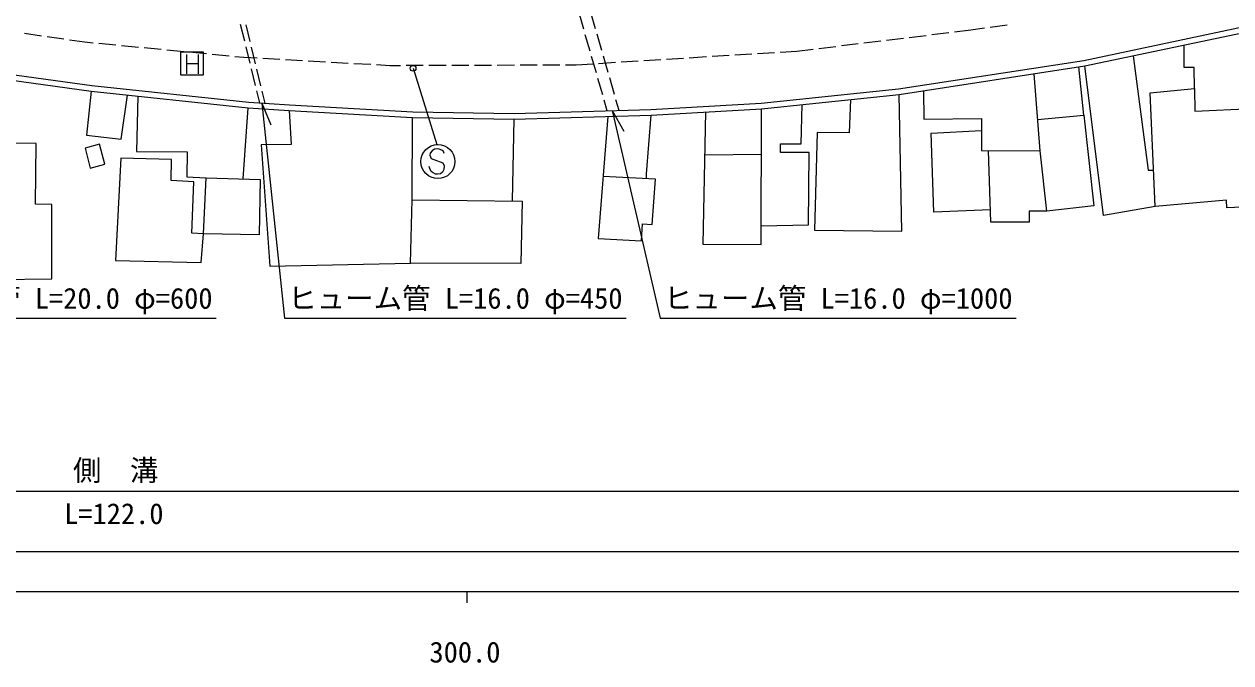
# Model space of a CAD drawing. Units: millimetres at full size, sheet at 1:1000; details may follow other scales. Extents: x 40000 to 680000, y 20000 to 380000.
# Drawn here: x 329134 to 435101, y 198715 to 254839 of the extents above; entities that cross this region are included whole.
import ezdxf
from ezdxf.enums import TextEntityAlignment as Align

# ---------------------------------------------------------------- set-up
doc = ezdxf.new("R2010")
doc.units = ezdxf.units.MM
doc.header["$LTSCALE"] = 1000
for name, color, linetype, lineweight in [('M-STR-HTXT', 7, 'Continuous', 13), ('M-STR-STRC', 7, 'Continuous', 25), ('M-TTL-BAND', 7, 'Continuous', 25), ('M-WORK', 1, 'Continuous', 13)]:
    doc.layers.add(name, color=color, linetype=linetype, lineweight=lineweight)
doc.styles.add('ＭＳ ゴシック', font='')
doc.styles.get('ＭＳ ゴシック').set_extended_font_data('MS Gothic')

msp = doc.modelspace()

# ---------------------------------------------------------------- linework, layer by layer
at = {"layer": 'M-STR-HTXT'}
for p, q in [((350003, 247907), (350809, 245981)), ((380774, 247244), (381809, 245431)), ((236671, 213798), (437347, 213798)), ((63641, 208514), (562890, 208514))]:
    msp.add_line(p, q, dxfattribs=at)
for points in [[(311400, 252731), (316000, 229000), (346000, 229000)], [(350003, 247907), (352000, 229000), (382000, 229000)], [(380774, 247244), (385000, 229000), (416250, 229000)]]:
    msp.add_lwpolyline(points, dxfattribs=at)
at = {"layer": 'M-STR-STRC'}
for p, q in [((344876, 252377), (342876, 252377)), ((342876, 252377), (342876, 250377)), ((344876, 250377), (344876, 252377)), ((343417, 250462), (343417, 252162)), ((343417, 251377), (344408, 251377)), ((344408, 252173), (344408, 250468)), ((342876, 250377), (344876, 250377)), ((363292, 250955), (365376, 244272)), ((365169, 243838), (364973, 243698)), ((365418, 243888), (365169, 243838)), ((365592, 243864), (365418, 243888)), ((365808, 243755), (365592, 243864)), ((365973, 243644), (365808, 243755)), ((364780, 243490), (364756, 243320)), ((364756, 243320), (364885, 243046)), ((364973, 243698), (364780, 243490)), ((364885, 243046), (365112, 242936)), ((365112, 242936), (365910, 242655)), ((366025, 243477), (365973, 243644)), ((364761, 242157), (364702, 242322)), ((364888, 241891), (364761, 242157)), ((365043, 241781), (364888, 241891)), ((365262, 241669), (365043, 241781)), ((365442, 241643), (365262, 241669)), ((365694, 241687), (365442, 241643)), ((365881, 241831), (365694, 241687)), ((365987, 242055), (365881, 241831)), ((365910, 242655), (366031, 242396)), ((366031, 242396), (365987, 242055))]:
    msp.add_line(p, q, dxfattribs=at)
for centre, radius in [((363292, 250955), 250), ((365467, 242761), 1500)]:
    msp.add_circle(centre, radius, dxfattribs=at)
at = {"layer": 'M-TTL-BAND'}
for p, q in [((40000, 205000), (579000, 205000)), ((368000, 205000), (368000, 204000))]:
    msp.add_line(p, q, dxfattribs=at)
at = {"layer": 'M-WORK'}
for p, q in [((378275, 254392), (377859, 255834)), ((379305, 254431), (378889, 255872)), ((348501, 253342), (348146, 254799)), ((348973, 253307), (348617, 254764)), ((410825, 254155), (412263, 254329)), ((412263, 254329), (413479, 254503)), ((413974, 254574), (415459, 254787)), ((422179, 251654), (437244, 254821)), ((422269, 251161), (437347, 254332)), ((329165, 254036), (330649, 253823)), ((331144, 253752), (332629, 253539)), ((333124, 253468), (334429, 253280)), ((334429, 253280), (335206, 253206)), ((378829, 252471), (378414, 253912)), ((379859, 252509), (379443, 253951)), ((402883, 253189), (404373, 253370)), ((404869, 253431), (406358, 253612)), ((406854, 253672), (408343, 253853)), ((408840, 253913), (410329, 254094)), ((335704, 253158), (337197, 253014)), ((337694, 252966), (339188, 252822)), ((339685, 252774), (341178, 252630)), ((341676, 252582), (343169, 252438)), ((343667, 252390), (345160, 252246)), ((348975, 251399), (348619, 252856)), ((349446, 251363), (349091, 252821)), ((391539, 252135), (393037, 252227)), ((393536, 252258), (395033, 252351)), ((395532, 252382), (396978, 252471)), ((396978, 252471), (398416, 252646)), ((398913, 252706), (400402, 252887)), ((400898, 252948), (402387, 253129)), ((431001, 251035), (431003, 252998)), ((316318, 251521), (335007, 248950)), ((316388, 252016), (335067, 249447)), ((345658, 252199), (347151, 252055)), ((347648, 252007), (348425, 251932)), ((348425, 251932), (349597, 251866)), ((350097, 251838), (351594, 251754)), ((352093, 251726), (353591, 251642)), ((354090, 251614), (355588, 251530)), ((356087, 251502), (357585, 251418)), ((358084, 251390), (359582, 251306)), ((360081, 251278), (361253, 251213)), ((361253, 251213), (362185, 251216)), ((362685, 251218), (364185, 251223)), ((364685, 251225), (366185, 251231)), ((366685, 251232), (368185, 251238)), ((368685, 251240), (370185, 251245)), ((370685, 251247), (372185, 251253)), ((372685, 251254), (374185, 251260)), ((374685, 251262), (376185, 251267)), ((376685, 251269), (377617, 251272)), ((377617, 251272), (379063, 251362)), ((379384, 250549), (378968, 251990)), ((379562, 251393), (381060, 251486)), ((380414, 250588), (379998, 252029)), ((381559, 251517), (383056, 251609)), ((383555, 251640), (385052, 251733)), ((385551, 251764), (387048, 251856)), ((387547, 251887), (389044, 251980)), ((389543, 252011), (391040, 252104)), ((405901, 249140), (422179, 251654)), ((405965, 248644), (422269, 251161)), ((423928, 238021), (422269, 251161)), ((426509, 252053), (427829, 242003)), ((349448, 249455), (349093, 250913)), ((349920, 249420), (349565, 250878)), ((380968, 248666), (380552, 250107)), ((418353, 243695), (417814, 250474)), ((422189, 246839), (421742, 251080)), ((431871, 251035), (431001, 251035)), ((431907, 249171), (431871, 251035)), ((335067, 249447), (348863, 247983)), ((379938, 248628), (379523, 250069)), ((393856, 247904), (405901, 249140)), ((428029, 248816), (431907, 249171)), ((431907, 249171), (431933, 247177)), ((335007, 248950), (334610, 245095)), ((335007, 248950), (348820, 247485)), ((337647, 244722), (338215, 248610)), ((339121, 248514), (339005, 243656)), ((348863, 247983), (352447, 247744)), ((349823, 247919), (349567, 248970)), ((350294, 247888), (350038, 248935)), ((380341, 247231), (380077, 248147)), ((381373, 247262), (381107, 248186)), ((393896, 247405), (405965, 248644)), ((401689, 248205), (401590, 245287)), ((406198, 236655), (405965, 248644)), ((408114, 248976), (408150, 246493)), ((428448, 238817), (428029, 248816)), ((348380, 241231), (348820, 247485)), ((348820, 247485), (352417, 247245)), ((352417, 247245), (363246, 246646)), ((352417, 247245), (352582, 244275)), ((352447, 247744), (363264, 247146)), ((363264, 247146), (372154, 246986)), ((372154, 246986), (384164, 247345)), ((384164, 247345), (393856, 247904)), ((384186, 246846), (393896, 247405)), ((388957, 247121), (388720, 235499)), ((393861, 235472), (393896, 247405)), ((397378, 244317), (397444, 247769)), ((431933, 247177), (437005, 247422)), ((363211, 239400), (363246, 246646)), ((363246, 246646), (372157, 246486)), ((372029, 239303), (372157, 246486)), ((372157, 246486), (384186, 246846)), ((380405, 246733), (379555, 235998)), ((383791, 241699), (384186, 246846)), ((408150, 246493), (413212, 246546)), ((413212, 246546), (413212, 243749)), ((418133, 246463), (422189, 246839)), ((422189, 246839), (423069, 238873)), ((334610, 245095), (337647, 244722)), ((398766, 245314), (398526, 236735)), ((401590, 245287), (398766, 245314)), ((408789, 245267), (413212, 245480)), ((409029, 238314), (408789, 245267)), ((330200, 244348), (324361, 244419)), ((330146, 239020), (330200, 244348)), ((335751, 244280), (334485, 243946)), ((334485, 243946), (334947, 242194)), ((336213, 242527), (335751, 244280)), ((352582, 244275), (349944, 244222)), ((349944, 244222), (350717, 233566)), ((395540, 243558), (395540, 244317)), ((395540, 244317), (397378, 244317)), ((413212, 243749), (418353, 243695)), ((414011, 237435), (413824, 243742)), ((337633, 243049), (337154, 234062)), ((342074, 242942), (337633, 243049)), ((339005, 243656), (343454, 243629)), ((342038, 241113), (342074, 242942)), ((343454, 243629), (343428, 241418)), ((388880, 243361), (393885, 243398)), ((398057, 243558), (395540, 243558)), ((398017, 237204), (398057, 243558)), ((418939, 238394), (418353, 243695)), ((334947, 242194), (336213, 242527)), ((383792, 241259), (383791, 241699)), ((427829, 242003), (428314, 242019)), ((344027, 240971), (342038, 241113)), ((343428, 241418), (345111, 241335)), ((343850, 236460), (344027, 240971)), ((344897, 236406), (345111, 241335)), ((345111, 241335), (349870, 241184)), ((349870, 241184), (349782, 236335)), ((384564, 241220), (379987, 241450)), ((384271, 237224), (384564, 241220)), ((331567, 239002), (330146, 239020)), ((331567, 232453), (331567, 239002)), ((363051, 233832), (363211, 239400)), ((363211, 239400), (372855, 239293)), ((372855, 239293), (372749, 233805)), ((413979, 238527), (409029, 238314)), ((423069, 238873), (418939, 238394)), ((428448, 238817), (423928, 238021)), ((434709, 239377), (428448, 238817)), ((434736, 238684), (434709, 239377)), ((440197, 238937), (434736, 238684)), ((417394, 237435), (414011, 237435)), ((418939, 238394), (417394, 238394)), ((417394, 238394), (417394, 237435)), ((344897, 236406), (343850, 236460)), ((344667, 233902), (344897, 236406)), ((349782, 236335), (344897, 236406)), ((383338, 235812), (383445, 237277)), ((383445, 237277), (384271, 237224)), ((393866, 237124), (398017, 237204)), ((398526, 236735), (406198, 236655)), ((379555, 235998), (383338, 235812)), ((388720, 235499), (393861, 235472)), ((337154, 234062), (344667, 233902)), ((350717, 233566), (363051, 233832)), ((372749, 233805), (363051, 233832)), ((324334, 232373), (331567, 232453))]:
    msp.add_line(p, q, dxfattribs=at)

# ---------------------------------------------------------------- texts
at = {"layer": 'M-STR-HTXT', "style": 'ＭＳ ゴシック'}
for s, p in [('ヒューム管 L=20.0 φ=600', (331000, 230750)), ('ヒューム管 L=16.0 φ=450', (367000, 230750)), ('ヒューム管 L=16.0 φ=1000', (400625, 230750)), ('側\u3000溝', (337172, 215635))]:
    msp.add_text(s, height=1833, dxfattribs=at).set_placement(p, align=Align.MIDDLE_CENTER)
msp.add_text('L=122.0', height=1833, dxfattribs=at).set_placement((337009, 210361), align=Align.BOTTOM_CENTER)
at = {"layer": 'M-TTL-BAND', "style": 'ＭＳ ゴシック'}
msp.add_text('300.0', height=1833, dxfattribs=at).set_placement((367844, 198195), align=Align.BOTTOM_CENTER)

doc.saveas('drawing.dxf')
